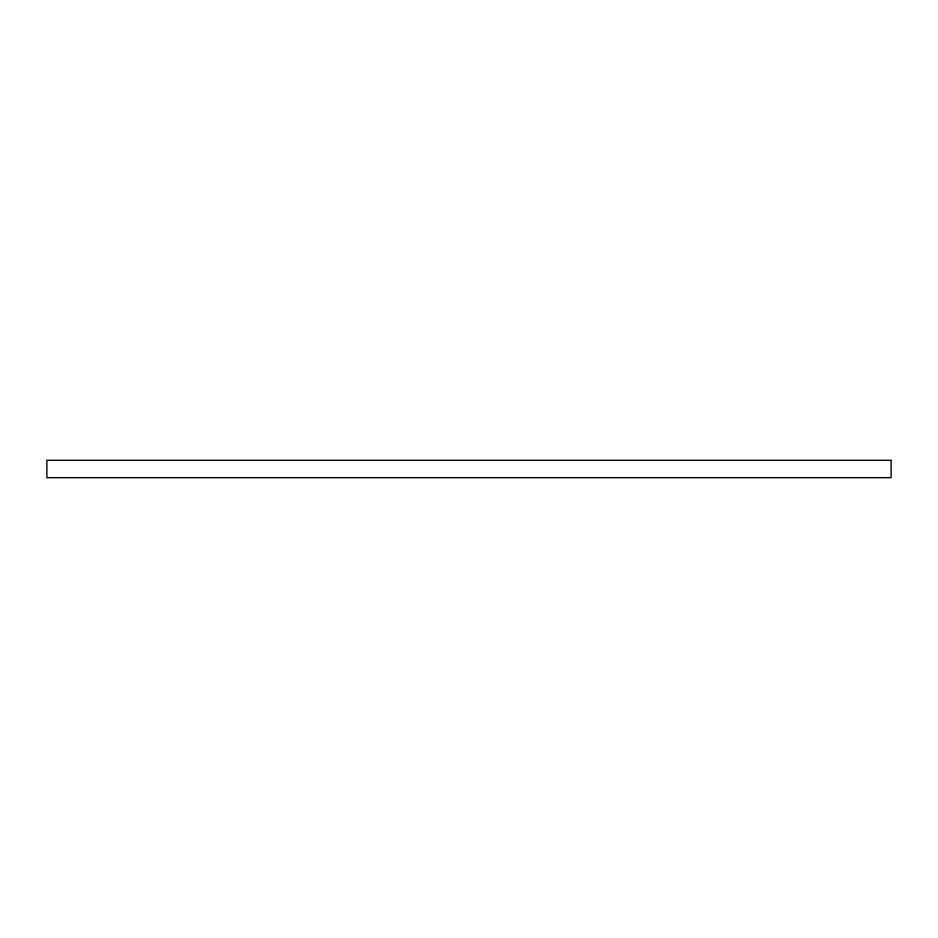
<?xml version="1.0" encoding="UTF-8"?>
<svg xmlns="http://www.w3.org/2000/svg" width="938" height="938" viewBox="0 0 938 938"><rect width="100%" height="100%" fill="white"/><g stroke="black" fill="none" stroke-linecap="round" stroke-linejoin="round"><path stroke-width="1.41" d="M891.1 460.312L46.9 460.312L46.9 477.688L891.1 477.688L891.1 460.312"/></g></svg>
